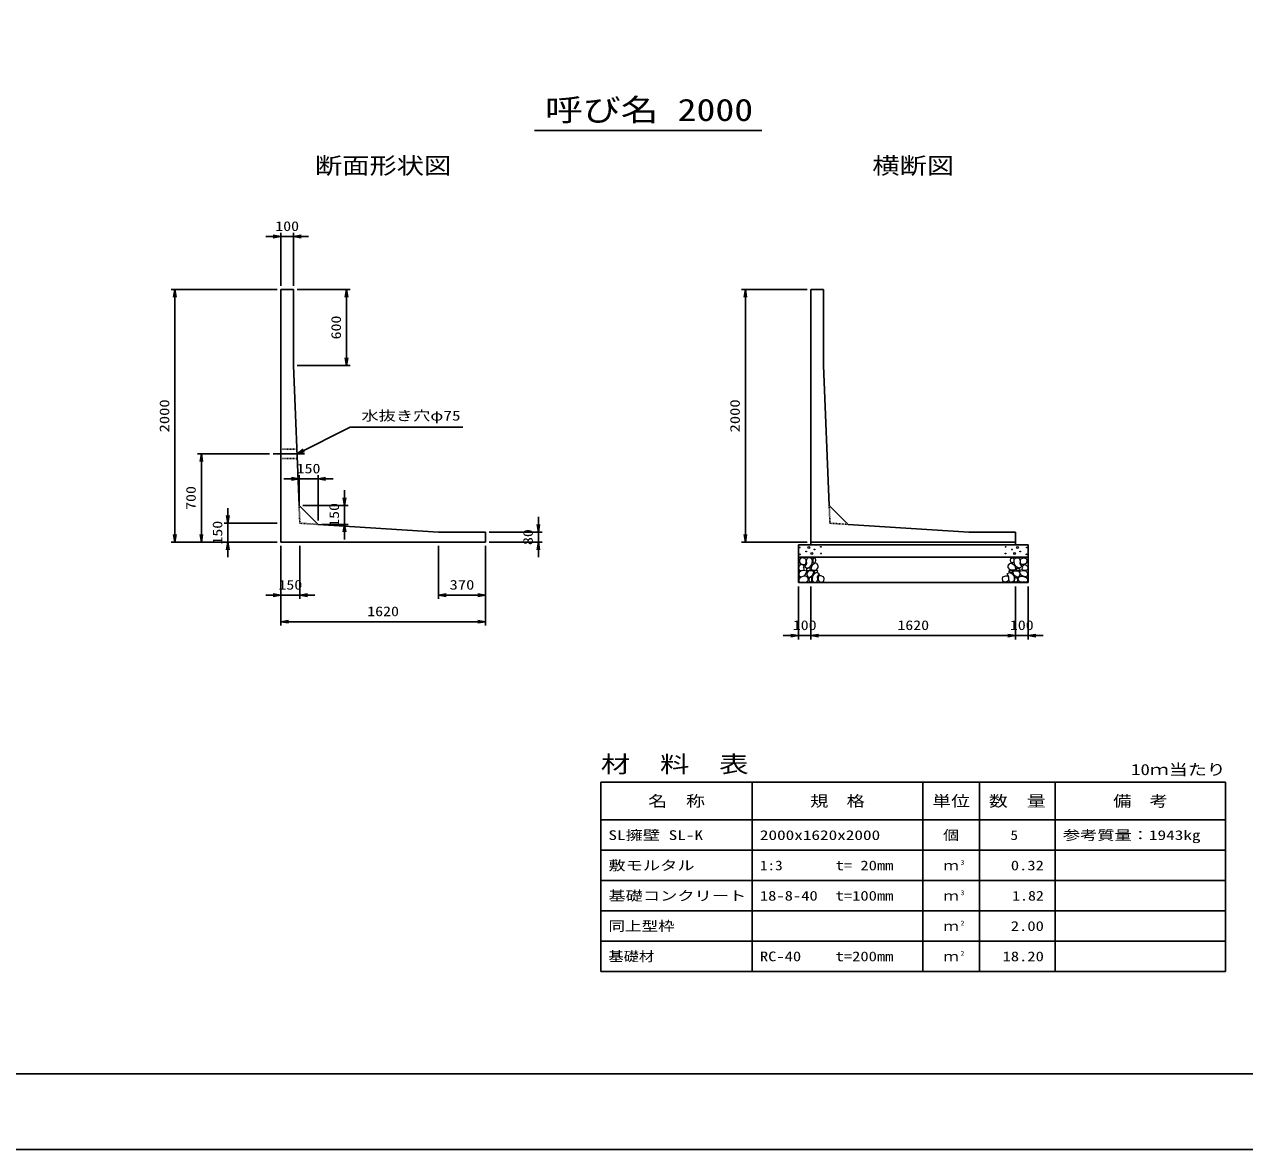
# Model space of a CAD drawing. Units: millimetres at full size. Extents: x 0 to 25230, y 0 to 19397.
# Drawn here: x 10208 to 19875, y 0 to 8910 of the extents above; entities that cross this region are included whole.
import ezdxf
from ezdxf.enums import TextEntityAlignment as Align

# ---------------------------------------------------------------- set-up
doc = ezdxf.new("R2010")
doc.units = ezdxf.units.MM
doc.linetypes.add('CHAIN', pattern=[18.5, 12, -1.5, 3.5, -1.5])
doc.linetypes.add('DASHED_SPACED', pattern=[12, 6, -6])
for name, color, linetype, lineweight in [('D-BMK', 2, 'CHAIN', 25), ('D-DCR-HCHn', 4, 'Continuous', 9), ('D-MTR-FRAM', 7, 'Continuous', 25), ('D-MTR-LINE', 7, 'Continuous', 25), ('D-STR-DIM', 7, 'Continuous', 25), ('D-STR-STRn', 1, 'Continuous', 25), ('D-STR-TXT', 7, 'Continuous', 25), ('D-TTL', 2, 'Continuous', 25), ('D-TTL-TXT', 7, 'Continuous', 25)]:
    doc.layers.add(name, color=color, linetype=linetype, lineweight=lineweight)
doc.layers.add('D-MTR', color=7, linetype='Continuous')
doc.layers.add('D-MTR-TXT', color=7, linetype='Continuous')
doc.styles.add('ＭＳ ゴシック', font='')
doc.styles.get('ＭＳ ゴシック').set_extended_font_data('MS Gothic')

# ---------------------------------------------------------------- blocks, each defined once
blk = doc.blocks.new('open_arrow')
at = {"color": 0, "linetype": 'Continuous', "lineweight": -2}
blk.add_lwpolyline([(7.5, 1.25), (0, 0), (7.5, -1.25)], dxfattribs=at)

msp = doc.modelspace()

# ---------------------------------------------------------------- linework, layer by layer
at = {"layer": 'D-BMK'}
msp.add_line((12428, 5510), (12180, 5510), dxfattribs=at)
at = {"layer": 'D-DCR-HCHn'}
for points in [[(16391.198, 4681.594), (16370.395, 4686.217), (16351.904, 4676.971), (16349.592, 4656.168), (16354.215, 4639.988), (16377.33, 4633.053), (16393.51, 4633.053), (16400.444, 4644.611), (16400.444, 4670.037)], [(16409.69, 4683.906), (16402.756, 4663.102), (16405.067, 4639.988), (16388.887, 4614.562), (16409.69, 4603.005), (16432.805, 4614.562), (16446.673, 4633.053), (16451.296, 4663.102), (16446.673, 4679.283), (16432.805, 4686.217)], [(16448.985, 4628.431), (16437.427, 4600.693), (16446.673, 4589.136), (16474.411, 4589.136), (16485.968, 4593.759), (16497.525, 4609.939), (16497.525, 4623.808), (16485.968, 4642.299), (16472.099, 4644.611)], [(16453.608, 4679.283), (16453.608, 4651.545), (16465.165, 4644.611), (16476.722, 4651.545), (16479.034, 4667.725), (16476.722, 4681.594), (16460.542, 4686.217)], [(18051.015, 4628.431), (18062.573, 4600.693), (18053.327, 4589.136), (18025.589, 4589.136), (18014.032, 4593.759), (18002.475, 4609.939), (18002.475, 4623.808), (18014.032, 4642.299), (18027.901, 4644.611)], [(18046.392, 4679.283), (18046.392, 4651.545), (18034.835, 4644.611), (18023.278, 4651.545), (18020.966, 4667.725), (18023.278, 4681.594), (18039.458, 4686.217)], [(18090.31, 4683.906), (18097.244, 4663.102), (18094.933, 4639.988), (18111.113, 4614.562), (18090.31, 4603.005), (18067.195, 4614.562), (18053.327, 4633.053), (18048.704, 4663.102), (18053.327, 4679.283), (18067.195, 4686.217)], [(18108.802, 4681.594), (18129.605, 4686.217), (18148.096, 4676.971), (18150.408, 4656.168), (18145.785, 4639.988), (18122.67, 4633.053), (18106.49, 4633.053), (18099.556, 4644.611), (18099.556, 4670.037)], [(16347.281, 4623.808), (16340.346, 4603.005), (16349.592, 4589.136), (16372.707, 4586.824), (16388.488, 4593.599), (16381.952, 4609.939), (16386.575, 4619.185), (16377.33, 4628.431), (16363.461, 4633.053)], [(16391.155, 4547.009), (16408.277, 4572.692), (16406.137, 4579.112), (16382.594, 4585.533), (16361.192, 4583.393), (16346.21, 4570.551), (16344.07, 4555.57), (16346.21, 4540.588), (16363.332, 4536.308)], [(16414.313, 4603.005), (16402.756, 4593.759), (16407.379, 4586.824), (16423.559, 4586.824), (16430.493, 4589.136), (16435.116, 4598.382), (16428.182, 4605.316)], [(16451.082, 4547.009), (16461.783, 4572.692), (16453.222, 4583.393), (16427.539, 4583.393), (16416.838, 4579.112), (16406.137, 4564.131), (16406.137, 4551.289), (16416.838, 4534.167), (16429.679, 4532.027)], [(16487.466, 4495.643), (16493.886, 4514.905), (16491.746, 4536.308), (16506.728, 4559.85), (16487.466, 4570.551), (16466.063, 4559.85), (16453.222, 4542.728), (16448.941, 4514.905), (16453.222, 4499.924), (16466.063, 4493.503)], [(16483.185, 4570.551), (16493.886, 4579.112), (16489.606, 4585.533), (16474.624, 4585.533), (16468.204, 4583.393), (16463.923, 4574.832), (16470.344, 4568.411)], [(18012.534, 4495.643), (18006.114, 4514.905), (18008.254, 4536.308), (17993.272, 4559.85), (18012.534, 4570.551), (18033.937, 4559.85), (18046.778, 4542.728), (18051.059, 4514.905), (18046.778, 4499.924), (18033.937, 4493.503)], [(18016.815, 4570.551), (18006.114, 4579.112), (18010.394, 4585.533), (18025.376, 4585.533), (18031.796, 4583.393), (18036.077, 4574.832), (18029.656, 4568.411)], [(18048.918, 4547.009), (18038.217, 4572.692), (18046.778, 4583.393), (18072.461, 4583.393), (18083.162, 4579.112), (18093.863, 4564.131), (18093.863, 4551.289), (18083.162, 4534.167), (18070.321, 4532.027)], [(18085.687, 4603.005), (18097.244, 4593.759), (18092.621, 4586.824), (18076.441, 4586.824), (18069.507, 4589.136), (18064.884, 4598.382), (18071.818, 4605.316)], [(18108.845, 4547.009), (18091.723, 4572.692), (18093.863, 4579.112), (18117.406, 4585.533), (18138.808, 4583.393), (18153.79, 4570.551), (18155.93, 4555.57), (18153.79, 4540.588), (18136.668, 4536.308)], [(18152.719, 4623.808), (18159.654, 4603.005), (18150.408, 4589.136), (18127.293, 4586.824), (18111.512, 4593.599), (18118.048, 4609.939), (18113.425, 4619.185), (18122.67, 4628.431), (18136.539, 4633.053)], [(16399.716, 4493.503), (16414.698, 4499.924), (16418.978, 4521.326), (16410.417, 4536.308), (16395.435, 4540.588), (16376.173, 4538.448), (16354.771, 4529.887), (16344.07, 4517.045), (16344.07, 4502.064), (16350.49, 4493.503), (16376.173, 4495.643)], [(16446.801, 4499.924), (16446.801, 4525.606), (16436.1, 4532.027), (16425.399, 4525.606), (16423.259, 4510.625), (16425.399, 4497.783), (16440.381, 4493.503)], [(16504.588, 4497.783), (16523.85, 4493.503), (16540.972, 4502.064), (16543.112, 4521.326), (16538.831, 4536.308), (16517.429, 4542.728), (16502.447, 4542.728), (16496.027, 4532.027), (16496.027, 4508.484)], [(17995.412, 4497.783), (17976.15, 4493.503), (17959.028, 4502.064), (17956.888, 4521.326), (17961.169, 4536.308), (17982.571, 4542.728), (17997.553, 4542.728), (18003.973, 4532.027), (18003.973, 4508.484)], [(18053.199, 4499.924), (18053.199, 4525.606), (18063.9, 4532.027), (18074.601, 4525.606), (18076.741, 4510.625), (18074.601, 4497.783), (18059.619, 4493.503)], [(18100.284, 4493.503), (18085.302, 4499.924), (18081.022, 4521.326), (18089.583, 4536.308), (18104.565, 4540.588), (18123.827, 4538.448), (18145.229, 4529.887), (18155.93, 4517.045), (18155.93, 4502.064), (18149.51, 4493.503), (18123.827, 4495.643)]]:
    msp.add_lwpolyline(points, close=True, dxfattribs=at)
for centre, radius in [((16350.727, 4767.43), 3), ((16402.292, 4735.761), 3), ((16423.336, 4767.43), 7.5), ((16467.708, 4751.639), 3), ((16518.131, 4773.481), 3), ((17981.869, 4773.481), 3), ((18032.292, 4751.639), 3), ((18076.664, 4767.43), 7.5), ((18097.708, 4735.761), 3), ((18149.273, 4767.43), 3), ((16351.869, 4713.919), 3), ((16446.664, 4719.97), 7.5), ((16519.273, 4719.97), 3), ((17980.727, 4719.97), 3), ((18053.336, 4719.97), 7.5), ((18148.131, 4713.919), 3)]:
    msp.add_circle(centre, radius, dxfattribs=at)
at = {"layer": 'D-MTR-FRAM'}
for p, q in [((14775, 2910), (19725, 2910)), ((14775, 2910), (14775, 1410)), ((19725, 2910), (19725, 1410)), ((14775, 1410), (19725, 1410))]:
    msp.add_line(p, q, dxfattribs=at)
at = {"layer": 'D-MTR-LINE'}
for p, q in [((15975, 2910), (15975, 1410)), ((17325, 2910), (17325, 1410)), ((17775, 2910), (17775, 1410)), ((18375, 2910), (18375, 1410)), ((14775, 2610), (19725, 2610)), ((14775, 2370), (19725, 2370)), ((14775, 2130), (19725, 2130)), ((14775, 1890), (19725, 1890)), ((14775, 1650), (19725, 1650))]:
    msp.add_line(p, q, dxfattribs=at)
at = {"layer": 'D-STR-DIM'}
for p, q in [((12240, 6840), (12240, 7260)), ((12340, 6840), (12340, 7260)), ((12120, 7230), (12460, 7230)), ((12210, 6810), (11370, 6810)), ((11400, 4810), (11400, 6810)), ((12370, 6810), (12790, 6810)), ((12760, 6810), (12760, 6210)), ((16410, 6810), (15890, 6810)), ((15920, 4810), (15920, 6810)), ((12370, 6210), (12790, 6210)), ((12150, 5510), (11580, 5510)), ((11610, 4810), (11610, 5510)), ((12384.367, 5130.813), (12384.367, 5340.813)), ((12534.367, 4980.813), (12534.367, 5340.813)), ((12654.367, 5310.813), (12264.367, 5310.813)), ((12744.367, 5220.813), (12744.367, 4830.813)), ((11820, 4690), (11820, 5080)), ((12414.367, 5100.813), (12774.367, 5100.813)), ((12210, 4960), (11790, 4960)), ((12564.367, 4950.813), (12774.367, 4950.813)), ((14280, 4690), (14280, 5010)), ((13890, 4890), (14310, 4890)), ((12210, 4810), (11370, 4810)), ((12210, 4810), (11580, 4810)), ((12210, 4810), (11790, 4810)), ((12240, 4780), (12240, 4360)), ((12240, 4780), (12240, 4150)), ((12390, 4780), (12390, 4360)), ((13490, 4780), (13490, 4360)), ((13860, 4780), (13860, 4150)), ((13860, 4780), (13860, 4360)), ((13890, 4810), (14310, 4810)), ((16410, 4810), (15890, 4810)), ((16340, 4460), (16340, 4040)), ((16440, 4460), (16440, 4040)), ((16440, 4460), (16440, 4040)), ((18060, 4460), (18060, 4040)), ((18060, 4460), (18060, 4040)), ((18160, 4460), (18160, 4040)), ((12120, 4390), (12510, 4390)), ((13860, 4390), (13490, 4390)), ((12240, 4180), (13860, 4180)), ((16560, 4070), (16220, 4070)), ((16440, 4070), (18060, 4070)), ((17940, 4070), (18280, 4070))]:
    msp.add_line(p, q, dxfattribs=at)
at = {"layer": 'D-STR-STRn'}
for p, q in [((12240, 4810), (12240, 6810)), ((12240, 6810), (12340, 6810)), ((12340, 6810), (12340, 6210)), ((16440, 4810), (16440, 6810)), ((16440, 6810), (16540, 6810)), ((16540, 6810), (16540, 6210)), ((12384.367, 5100.813), (12340, 6210)), ((16584.367, 5100.813), (16540, 6210)), ((12534.367, 4950.813), (12384.367, 5100.813)), ((16734.367, 4950.813), (16584.367, 5100.813)), ((12534.367, 4950.813), (13490, 4890)), ((16734.367, 4950.813), (17690, 4890)), ((13860, 4890), (13490, 4890)), ((13860, 4810), (13860, 4890)), ((18060, 4890), (17690, 4890)), ((18060, 4810), (18060, 4890)), ((12240, 4810), (13860, 4810)), ((16340, 4490), (16340, 4790)), ((16340, 4790), (18160, 4790)), ((16440, 4810), (18060, 4810)), ((16440, 4810), (16440, 4790)), ((18060, 4810), (18060, 4790)), ((18160, 4790), (18160, 4490)), ((16340, 4690), (18160, 4690)), ((16340, 4490), (18160, 4490))]:
    msp.add_line(p, q, dxfattribs=at)
at = {"layer": 'D-STR-STRn', "linetype": 'DASHED_SPACED'}
for p, q in [((12240, 5547.5), (12366.5, 5547.5)), ((12240, 5472.5), (12369.5, 5472.5))]:
    msp.add_line(p, q, dxfattribs=at)
at = {"layer": 'D-STR-STRn', "color": 2, "linetype": 'DASHED_SPACED'}
for p, q in [((12390, 4960), (12384.367, 5100.813)), ((16590, 4960), (16584.367, 5100.813)), ((12390, 4960), (12534.367, 4950.813)), ((16590, 4960), (16734.367, 4950.813))]:
    msp.add_line(p, q, dxfattribs=at)
at = {"layer": 'D-STR-TXT'}
msp.add_lwpolyline([(12368, 5510), (12788, 5720), (12848, 5720), (13682.289, 5720)], dxfattribs=at)
at = {"layer": 'D-TTL'}
for points in [[(0, 0), (25230, 0), (25230, 17820), (0, 17820)], [(600, 600), (24630, 600), (24630, 17220), (600, 17220)]]:
    msp.add_lwpolyline(points, close=True, dxfattribs=at)
at = {"layer": 'D-TTL-TXT'}
msp.add_line((14250, 8070), (16050, 8070), dxfattribs=at)

# ---------------------------------------------------------------- block references
at = {"layer": 'D-STR-DIM', "xscale": 8, "yscale": 8}
for p, rotation in [((12240, 7230), 180), ((11400, 6810), 270), ((12760, 6810), 270), ((15920, 6810), 270), ((12760, 6210), 90), ((11610, 5510), 270), ((12384.367, 5310.813), 180), ((12744.367, 5100.813), 90), ((11820, 4960), 90), ((12744.367, 4950.813), 270), ((14280, 4890), 90), ((11400, 4810), 90), ((11610, 4810), 90), ((15920, 4810), 90), ((11820, 4810), 270), ((14280, 4810), 270), ((12240, 4390), 180), ((13860, 4390), 180), ((13860, 4180), 180), ((16340, 4070), 180), ((18060, 4070), 180), ((18060, 4070), 180)]:
    msp.add_blockref('open_arrow', p, dxfattribs=dict(at, rotation=rotation))
for p in [(12340, 7230), (12534.367, 5310.813), (12390, 4390), (13490, 4390), (12240, 4180), (16440, 4070), (16440, 4070), (18160, 4070)]:
    msp.add_blockref('open_arrow', p, dxfattribs=at)
at = {"layer": 'D-STR-TXT', "xscale": 8, "yscale": 8, "rotation": 26.6}
msp.add_blockref('open_arrow', (12368, 5510), dxfattribs=at)

# ---------------------------------------------------------------- texts
at = {"layer": 'D-MTR', "style": 'ＭＳ ゴシック', "width": 1.3}
msp.add_text('材\u3000料\u3000表', height=132, dxfattribs=at).set_placement((14775, 2946), align=Align.BOTTOM_LEFT)
at = {"layer": 'D-MTR', "style": 'ＭＳ ゴシック', "width": 1.25}
msp.add_text('10ｍ当たり', height=87.98, dxfattribs=at).set_placement((19725, 2939), align=Align.BOTTOM_RIGHT)
at = {"layer": 'D-MTR-TXT', "style": 'ＭＳ ゴシック'}
for s, height, width, p in [('名\u3000称', 87.98, 1.25, (15375, 2760)), ('規\u3000格', 87.98, 1.2, (16650, 2760)), ('単位', 87.98, 1.25, (17550, 2760)), ('数\u3000量', 87.98, 1.25, (18075, 2760)), ('備\u3000考', 87.98, 1.2, (19050, 2760)), ('個', 76.98, 1.2, (17550, 2490)), ('ｍ', 76.98, 1.15, (17550, 2250)), ('ｍ', 76.98, 1.15, (17550, 2010)), ('ｍ', 76.98, 1.15, (17550, 1770)), ('ｍ', 76.98, 1.15, (17550, 1530))]:
    msp.add_text(s, height=height, dxfattribs=dict(at, width=width)).set_placement(p, align=Align.MIDDLE_CENTER)
for s, width, p in [('SL擁壁 SL-K', 1.3, (14835, 2490)), ('2000x1620x2000', 1.3, (16035, 2490)), ('参考質量：1943kg', 1.3, (18435, 2490)), ('敷モルタル', 1.3, (14835, 2250)), ('1:3', 1.15, (16035, 2250)), ('t= 20mm', 1.25, (16635, 2250)), ('基礎コンクリート', 1.3, (14835, 2010)), ('18-8-40', 1.25, (16035, 2010)), ('t=100mm', 1.25, (16635, 2010)), ('同上型枠', 1.25, (14835, 1770)), ('基礎材', 1.15, (14835, 1530)), ('RC-40', 1.25, (16035, 1530)), ('t=200mm', 1.25, (16635, 1530))]:
    msp.add_text(s, height=76.98, dxfattribs=dict(at, width=width)).set_placement(p, align=Align.MIDDLE_LEFT)
for s, width, p in [('5', 1.15, (18080.33, 2490)), ('0.32', 1.25, (18285, 2250)), ('1.82', 1.2, (18285, 2010)), ('2.00', 1.25, (18285, 1770)), ('18.20', 1.25, (18285, 1530))]:
    msp.add_text(s, height=76.98, dxfattribs=dict(at, width=width)).set_placement(p, align=Align.MIDDLE_RIGHT)
at = {"layer": 'D-MTR-TXT', "style": 'ＭＳ ゴシック', "width": 1.15}
for s, p in [('3', (17625, 2243)), ('3', (17625, 2003)), ('2', (17625, 1763)), ('2', (17625, 1523))]:
    msp.add_text(s, height=38.49, dxfattribs=at).set_placement(p, align=Align.BOTTOM_LEFT)
at = {"layer": 'D-STR-DIM', "style": 'ＭＳ ゴシック'}
for s, width, p in [('100', 1.2, (12290, 7312.5)), ('150', 1.2, (12459.367, 5393.313)), ('150', 1.2, (12315, 4472.5)), ('370', 1.25, (13675, 4472.5)), ('1620', 1.2, (13050, 4262.5)), ('100', 1.2, (16390, 4152.5)), ('1620', 1.2, (17250, 4152.5)), ('100', 1.2, (18110, 4152.5))]:
    msp.add_text(s, height=76.98, dxfattribs=dict(at, width=width)).set_placement(p, align=Align.MIDDLE_CENTER)
for s, width, p in [('600', 1.2, (12677.5, 6510)), ('2000', 1.25, (11317.5, 5810)), ('2000', 1.25, (15837.5, 5810)), ('700', 1.2, (11527.5, 5160)), ('150', 1.2, (12661.867, 5025.813)), ('150', 1.2, (11737.5, 4885)), ('80', 1.2, (14197.5, 4850))]:
    msp.add_text(s, height=76.98, rotation=90, dxfattribs=dict(at, width=width)).set_placement(p, align=Align.MIDDLE_CENTER)
at = {"layer": 'D-STR-TXT', "style": 'ＭＳ ゴシック', "width": 1.3}
msp.add_text('水抜き穴φ75', height=76.98, dxfattribs=at).set_placement((12878, 5750), align=Align.BOTTOM_LEFT)
at = {"layer": 'D-TTL-TXT', "style": 'ＭＳ ゴシック'}
for s, height, width, p in [('呼び名', 176, 1.25, (14782.5, 8092.5)), ('2000', 176, 1.25, (15682.5, 8092.5)), ('断面形状図', 132, 1.2, (13050, 7686)), ('横断図', 132, 1.2, (17250, 7686))]:
    msp.add_text(s, height=height, dxfattribs=dict(at, width=width)).set_placement(p, align=Align.BOTTOM_CENTER)

doc.saveas('drawing.dxf')
